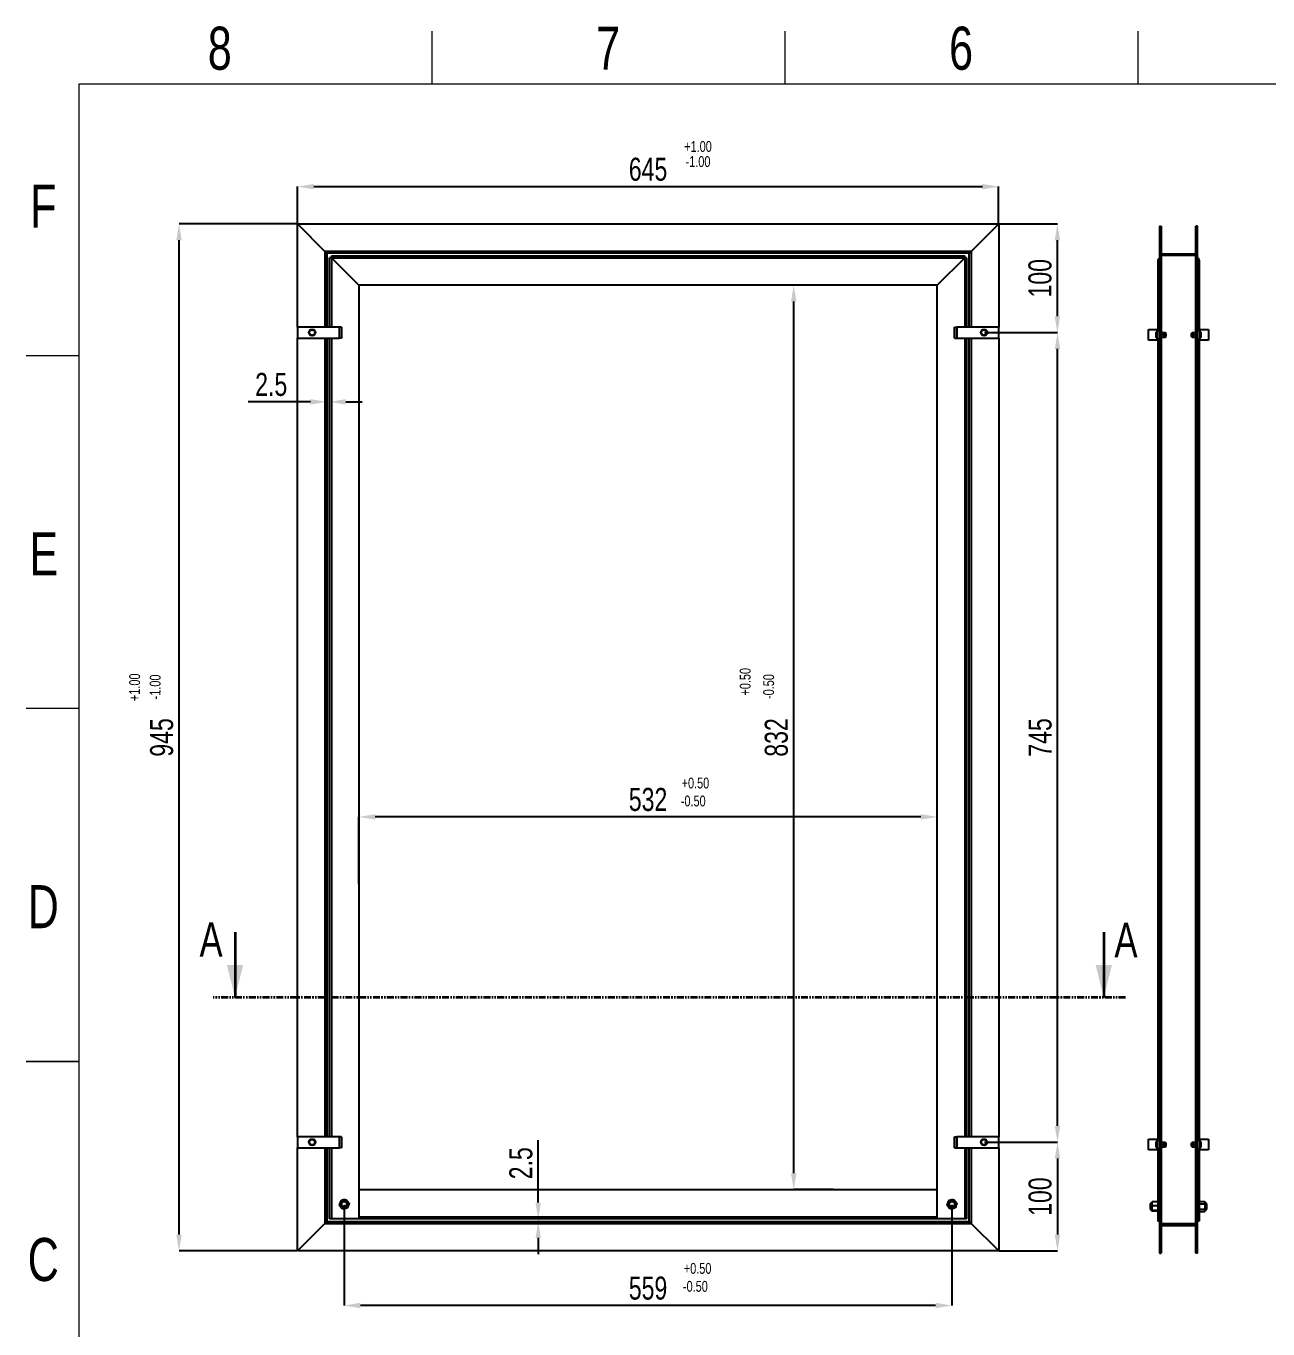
# Model space of a CAD drawing. Header units: millimetres. Extents: x 821 to 7155, y -3699 to 608.
# Drawn here: x 4460 to 5602, y -2993 to -1794 of the extents above; entities that cross this region are included whole.
import ezdxf

# ---------------------------------------------------------------- set-up
doc = ezdxf.new("R2010")
doc.units = ezdxf.units.MM
doc.linetypes.add('PHANTOM', pattern=[12.7, 6.35, -1.27, 1.27, -1.27, 1.27, -1.27])
doc.styles.add('SLDTEXTSTYLE0', font='TXT', dxfattribs={"width": 0.75})
doc.dimstyles.new('SLDDIMSTYLE0', dxfattribs={"dimscale": 10, "dimtxt": 2.116667, "dimasz": 1.5, "dimexe": 0, "dimexo": 0.0625, "dimgap": 0.529167, "dimtad": 1, "dimdec": 1, "dimrnd": 1e-09, "dimzin": 12, "dimdsep": 46, "dimtxsty": 'SLDTEXTSTYLE0', "dimcen": 0.09, "dimadec": 0, "dimazin": 3, "dimtfac": 1, "dimtdec": 1, "dimtofl": 0, "dimtmove": 0, "dimatfit": 3, "dimfxl": 1, "dimfrac": 2, "dimtolj": 1, "dimtzin": 12, "dimarcsym": 0})

# ---------------------------------------------------------------- blocks, each defined once
blk = doc.blocks.new('*D10')
at = {"color": 0, "lineweight": -2, "transparency": 16777216}
for p, q in [((4709.4, -1975.7), (4709.4, -1942)), ((4724.4, -1942), (5339.4, -1942)), ((5354.4, -1975.7), (5354.4, -1942))]:
    blk.add_line(p, q, dxfattribs=at)
at = {"color": 0, "transparency": 16777216}
for points in [[(4724.4, -1939.5), (4724.4, -1944.5), (4709.4, -1942)], [(5339.4, -1939.5), (5339.4, -1944.5), (5354.4, -1942)]]:
    blk.add_solid(points, dxfattribs=at)
at = {"layer": 'Defpoints', "color": 0, "transparency": 16777216}
for p in [(5354.4, -1942), (4709.4, -1976.3), (5354.4, -1976.3)]:
    blk.add_point(p, dxfattribs=at)
at = {"color": 0, "transparency": 16777216, "insert": (5031.9, -1926.1), "char_height": 21.17, "attachment_point": 5, "style": 'SLDTEXTSTYLE0'}
blk.add_mtext('\\A1;645', dxfattribs=at)
blk = doc.blocks.new('*D11')
at = {"color": 0, "lineweight": -2, "transparency": 16777216}
for p, q in [((4721.4, -2140), (4664.1, -2140)), ((4736.4, -2151.9), (4736.4, -2140)), ((4738.9, -2151.9), (4738.9, -2140)), ((4753.9, -2140), (4768.9, -2140))]:
    blk.add_line(p, q, dxfattribs=at)
at = {"color": 0, "transparency": 16777216}
for points in [[(4721.4, -2137.5), (4721.4, -2142.5), (4736.4, -2140)], [(4753.9, -2137.5), (4753.9, -2142.5), (4738.9, -2140)]]:
    blk.add_solid(points, dxfattribs=at)
at = {"layer": 'Defpoints', "color": 0, "transparency": 16777216}
for p in [(4736.4, -2140), (4736.4, -2152.5), (4738.9, -2152.5)]:
    blk.add_point(p, dxfattribs=at)
at = {"color": 0, "transparency": 16777216, "insert": (4685.3, -2124.1), "char_height": 21.17, "attachment_point": 5, "style": 'SLDTEXTSTYLE0'}
blk.add_mtext('\\A1;2.5', dxfattribs=at)
blk = doc.blocks.new('*D13')
at = {"color": 0, "lineweight": -2, "transparency": 16777216}
for p, q in [((4765.9, -2583.8), (4765.9, -2521.9)), ((5282.9, -2521.9), (4780.9, -2521.9)), ((5297.9, -2583.8), (5297.9, -2521.9))]:
    blk.add_line(p, q, dxfattribs=at)
at = {"color": 0, "transparency": 16777216}
for points in [[(4780.9, -2519.4), (4780.9, -2524.4), (4765.9, -2521.9)], [(5282.9, -2519.4), (5282.9, -2524.4), (5297.9, -2521.9)]]:
    blk.add_solid(points, dxfattribs=at)
at = {"layer": 'Defpoints', "color": 0, "transparency": 16777216}
for p in [(4765.9, -2521.9), (4765.9, -2584.4), (5297.9, -2584.4)]:
    blk.add_point(p, dxfattribs=at)
at = {"color": 0, "transparency": 16777216, "insert": (5031.9, -2506), "char_height": 21.17, "attachment_point": 5, "style": 'SLDTEXTSTYLE0'}
blk.add_mtext('\\A1;532', dxfattribs=at)
blk = doc.blocks.new('*D14')
at = {"color": 0, "lineweight": -2, "transparency": 16777216}
for p, q in [((5202.5, -2032.8), (5165.9, -2032.8)), ((5165.9, -2849.8), (5165.9, -2047.8)), ((5202.5, -2864.8), (5165.9, -2864.8))]:
    blk.add_line(p, q, dxfattribs=at)
at = {"color": 0, "transparency": 16777216}
for points in [[(5163.4, -2047.8), (5168.4, -2047.8), (5165.9, -2032.8)], [(5163.4, -2849.8), (5168.4, -2849.8), (5165.9, -2864.8)]]:
    blk.add_solid(points, dxfattribs=at)
at = {"layer": 'Defpoints', "color": 0, "transparency": 16777216}
for p in [(5165.9, -2032.8), (5203.2, -2032.8), (5203.2, -2864.8)]:
    blk.add_point(p, dxfattribs=at)
at = {"color": 0, "transparency": 16777216, "insert": (5150, -2448.8), "char_height": 21.17, "attachment_point": 5, "rotation": 90, "style": 'SLDTEXTSTYLE0'}
blk.add_mtext('\\A1;832', dxfattribs=at)
blk = doc.blocks.new('*D15')
at = {"color": 0, "lineweight": -2, "transparency": 16777216}
for p, q in [((4708.8, -1976.3), (4600.5, -1976.3)), ((4600.5, -2906.3), (4600.5, -1991.3)), ((4708.8, -2921.3), (4600.5, -2921.3))]:
    blk.add_line(p, q, dxfattribs=at)
at = {"color": 0, "transparency": 16777216}
for points in [[(4598, -1991.3), (4603, -1991.3), (4600.5, -1976.3)], [(4598, -2906.3), (4603, -2906.3), (4600.5, -2921.3)]]:
    blk.add_solid(points, dxfattribs=at)
at = {"layer": 'Defpoints', "color": 0, "transparency": 16777216}
for p in [(4600.5, -1976.3), (4709.4, -1976.3), (4709.4, -2921.3)]:
    blk.add_point(p, dxfattribs=at)
at = {"color": 0, "transparency": 16777216, "insert": (4584.6, -2448.8), "char_height": 21.17, "attachment_point": 5, "rotation": 90, "style": 'SLDTEXTSTYLE0'}
blk.add_mtext('\\A1;945', dxfattribs=at)
blk = doc.blocks.new('*D16')
at = {"color": 0, "lineweight": -2, "transparency": 16777216}
for p, q in [((5355, -1976.3), (5408.4, -1976.3)), ((5408.4, -2061.3), (5408.4, -1991.3)), ((5341.5, -2076.3), (5408.4, -2076.3))]:
    blk.add_line(p, q, dxfattribs=at)
at = {"color": 0, "transparency": 16777216}
for points in [[(5405.9, -1991.3), (5410.9, -1991.3), (5408.4, -1976.3)], [(5405.9, -2061.3), (5410.9, -2061.3), (5408.4, -2076.3)]]:
    blk.add_solid(points, dxfattribs=at)
at = {"layer": 'Defpoints', "color": 0, "transparency": 16777216}
for p in [(5354.4, -1976.3), (5408.4, -1976.3), (5340.9, -2076.3)]:
    blk.add_point(p, dxfattribs=at)
at = {"color": 0, "transparency": 16777216, "insert": (5392.5, -2026.3), "char_height": 21.17, "attachment_point": 5, "rotation": 90, "style": 'SLDTEXTSTYLE0'}
blk.add_mtext('\\A1;100', dxfattribs=at)
blk = doc.blocks.new('*D17')
at = {"color": 0, "lineweight": -2, "transparency": 16777216}
for p, q in [((5341.5, -2821.3), (5408.5, -2821.3)), ((5408.5, -2836.3), (5408.5, -2906.3)), ((5355, -2921.3), (5408.5, -2921.3))]:
    blk.add_line(p, q, dxfattribs=at)
at = {"color": 0, "transparency": 16777216}
for points in [[(5406, -2836.3), (5411, -2836.3), (5408.5, -2821.3)], [(5406, -2906.3), (5411, -2906.3), (5408.5, -2921.3)]]:
    blk.add_solid(points, dxfattribs=at)
at = {"layer": 'Defpoints', "color": 0, "transparency": 16777216}
for p in [(5340.9, -2821.3), (5354.4, -2921.3), (5408.5, -2921.3)]:
    blk.add_point(p, dxfattribs=at)
at = {"color": 0, "transparency": 16777216, "insert": (5392.6, -2871.3), "char_height": 21.17, "attachment_point": 5, "rotation": 90, "style": 'SLDTEXTSTYLE0'}
blk.add_mtext('\\A1;100', dxfattribs=at)
blk = doc.blocks.new('*D18')
at = {"color": 0, "lineweight": -2, "transparency": 16777216}
for p, q in [((5341.5, -2076.3), (5408.5, -2076.3)), ((5408.5, -2806.3), (5408.5, -2091.3)), ((5341.5, -2821.3), (5408.5, -2821.3))]:
    blk.add_line(p, q, dxfattribs=at)
at = {"color": 0, "transparency": 16777216}
for points in [[(5406, -2091.3), (5411, -2091.3), (5408.5, -2076.3)], [(5406, -2806.3), (5411, -2806.3), (5408.5, -2821.3)]]:
    blk.add_solid(points, dxfattribs=at)
at = {"layer": 'Defpoints', "color": 0, "transparency": 16777216}
for p in [(5340.9, -2076.3), (5408.5, -2076.3), (5340.9, -2821.3)]:
    blk.add_point(p, dxfattribs=at)
at = {"color": 0, "transparency": 16777216, "insert": (5392.6, -2448.8), "char_height": 21.17, "attachment_point": 5, "rotation": 90, "style": 'SLDTEXTSTYLE0'}
blk.add_mtext('\\A1;745', dxfattribs=at)
blk = doc.blocks.new('*D19')
at = {"color": 0, "lineweight": -2, "transparency": 16777216}
for p, q in [((4752.4, -2878.9), (4752.4, -2971.5)), ((5311.4, -2878.9), (5311.4, -2971.5)), ((5296.4, -2971.5), (4767.4, -2971.5))]:
    blk.add_line(p, q, dxfattribs=at)
at = {"color": 0, "transparency": 16777216}
for points in [[(4767.4, -2969), (4767.4, -2974), (4752.4, -2971.5)], [(5296.4, -2969), (5296.4, -2974), (5311.4, -2971.5)]]:
    blk.add_solid(points, dxfattribs=at)
at = {"layer": 'Defpoints', "color": 0, "transparency": 16777216}
for p in [(4752.4, -2878.3), (5311.4, -2878.3), (4752.4, -2971.5)]:
    blk.add_point(p, dxfattribs=at)
at = {"color": 0, "transparency": 16777216, "insert": (5031.9, -2955.6), "char_height": 21.17, "attachment_point": 5, "style": 'SLDTEXTSTYLE0'}
blk.add_mtext('\\A1;559', dxfattribs=at)
blk = doc.blocks.new('*D20')
at = {"color": 0, "lineweight": -2, "transparency": 16777216}
for p, q in [((4930.9, -2876.8), (4930.9, -2819.5)), ((4931.5, -2891.8), (4930.9, -2891.8)), ((4931.5, -2894.3), (4930.9, -2894.3)), ((4930.9, -2909.3), (4930.9, -2924.3))]:
    blk.add_line(p, q, dxfattribs=at)
at = {"color": 0, "transparency": 16777216}
for points in [[(4928.4, -2876.8), (4933.4, -2876.8), (4930.9, -2891.8)], [(4928.4, -2909.3), (4933.4, -2909.3), (4930.9, -2894.3)]]:
    blk.add_solid(points, dxfattribs=at)
at = {"layer": 'Defpoints', "color": 0, "transparency": 16777216}
for p in [(4930.9, -2891.8), (4930.9, -2891.8), (4930.9, -2894.3)]:
    blk.add_point(p, dxfattribs=at)
at = {"color": 0, "transparency": 16777216, "insert": (4915, -2840.6), "char_height": 21.17, "attachment_point": 5, "rotation": 90, "style": 'SLDTEXTSTYLE0'}
blk.add_mtext('\\A1;2.5', dxfattribs=at)

msp = doc.modelspace()

# ---------------------------------------------------------------- linework, layer by layer
at = {"color": 7, "linetype": 'Continuous', "lineweight": 18}
for p, q in [((4833.2, -1847.51), (4833.2, -1798.81)), ((5157.88, -1847.51), (5157.88, -1798.81)), ((5482.57, -1847.51), (5482.57, -1798.81)), ((4508.52, -3646.25), (4508.52, -1847.51)), ((4508.52, -1847.51), (7105.98, -1847.51)), ((4508.52, -2097.52), (4459.81, -2097.52)), ((4508.52, -2422.2), (4459.81, -2422.2)), ((4459.81, -2746.88), (4508.52, -2746.88)), ((4508.52, -2746.88), (4459.81, -2746.88))]:
    msp.add_line(p, q, dxfattribs=at)
at = {"color": 7, "linetype": 'Continuous', "lineweight": 25}
for p, q in [((4709.42, -1976.29), (4734.72, -2001.59)), ((4709.42, -1976.29), (5354.42, -1976.29)), ((4709.42, -2071.29), (4709.42, -1976.29)), ((5329.12, -2001.59), (5354.42, -1976.29)), ((5354.42, -1976.29), (5354.42, -2071.29)), ((5502.34, -1978.4), (5503.84, -1978.4)), ((5502.34, -1978.4), (5502.34, -2923.4)), ((5503.84, -1978.4), (5503.84, -2923.4)), ((5537.34, -1978.4), (5535.84, -1978.4)), ((5535.84, -2923.4), (5535.84, -1978.4)), ((5537.34, -2923.4), (5537.34, -1978.4)), ((5329.12, -2001.59), (4734.72, -2001.59)), ((5327.42, -2003.29), (4736.42, -2003.29)), ((4736.42, -2003.29), (4736.42, -2071.29)), ((4738.92, -2071.29), (4738.92, -2007.49)), ((4740.62, -2007.49), (4738.92, -2007.49)), ((4740.62, -2005.79), (4740.62, -2007.49)), ((4740.62, -2005.79), (5323.22, -2005.79)), ((4740.62, -2007.49), (5323.22, -2007.49)), ((4740.62, -2007.49), (4765.92, -2032.79)), ((5297.92, -2032.79), (5323.22, -2007.49)), ((5323.22, -2007.49), (5323.22, -2005.79)), ((5324.92, -2007.49), (5323.22, -2007.49)), ((5324.92, -2007.49), (5324.92, -2071.29)), ((5327.47, -2003.2), (5327.42, -2003.29)), ((5327.42, -2071.29), (5327.42, -2003.29)), ((5327.61, -2003.06), (5327.47, -2003.2)), ((5500.84, -2009.6), (5500.84, -2073.4)), ((5502.34, -2009.6), (5500.84, -2009.6)), ((5503.95, -2005.17), (5503.99, -2005.31)), ((5503.99, -2005.31), (5504.04, -2005.4)), ((5504.04, -2005.4), (5504.04, -2003.9)), ((5504.04, -2003.9), (5535.64, -2003.9)), ((5535.64, -2005.4), (5504.04, -2005.4)), ((5535.68, -2003.89), (5535.64, -2003.9)), ((5535.64, -2005.4), (5535.64, -2003.9)), ((5535.73, -2003.87), (5535.68, -2003.89)), ((5535.68, -2003.89), (5535.82, -2004.43)), ((5535.73, -2003.87), (5535.83, -2004.07)), ((5538.84, -2009.6), (5537.34, -2009.6)), ((5538.84, -2009.6), (5538.84, -2073.4)), ((5297.92, -2032.79), (4765.92, -2032.79)), ((4765.92, -2032.79), (4765.92, -2891.79)), ((5297.92, -2891.79), (5297.92, -2032.79)), ((4747.72, -2071.29), (4709.42, -2071.29)), ((4709.42, -2071.29), (4709.42, -2081.29)), ((4747.92, -2071.29), (4747.72, -2071.29)), ((4747.72, -2071.29), (4747.72, -2081.29)), ((4747.92, -2071.29), (4747.92, -2081.29)), ((4749.92, -2071.29), (4747.92, -2071.29)), ((4749.92, -2071.29), (4749.92, -2081.29)), ((5313.92, -2081.29), (5313.92, -2071.29)), ((5313.92, -2071.29), (5315.92, -2071.29)), ((5315.92, -2081.29), (5315.92, -2071.29)), ((5316.12, -2071.29), (5315.92, -2071.29)), ((5316.12, -2081.29), (5316.12, -2071.29)), ((5354.42, -2071.29), (5316.12, -2071.29)), ((5354.42, -2081.29), (5354.42, -2071.29)), ((5492.34, -2083.4), (5492.34, -2073.4)), ((5492.34, -2073.4), (5500.14, -2073.4)), ((5500.34, -2073.4), (5500.14, -2073.4)), ((5502.34, -2073.4), (5500.34, -2073.4)), ((5500.34, -2083.4), (5500.34, -2073.4)), ((5502.34, -2083.4), (5502.34, -2073.4)), ((5537.34, -2073.4), (5537.34, -2083.4)), ((5537.34, -2073.4), (5539.34, -2073.4)), ((5539.34, -2073.4), (5539.34, -2083.4)), ((5539.54, -2073.4), (5539.34, -2073.4)), ((5539.54, -2073.4), (5547.34, -2073.4)), ((5547.34, -2073.4), (5547.34, -2083.4)), ((4709.42, -2081.29), (4747.72, -2081.29)), ((4709.42, -2816.29), (4709.42, -2081.29)), ((4736.42, -2081.29), (4736.42, -2816.29)), ((4738.92, -2816.29), (4738.92, -2081.29)), ((4747.72, -2081.29), (4747.92, -2081.29)), ((4749.92, -2081.29), (4747.92, -2081.29)), ((5313.92, -2081.29), (5315.92, -2081.29)), ((5315.92, -2081.29), (5316.12, -2081.29)), ((5316.12, -2081.29), (5354.42, -2081.29)), ((5324.92, -2081.29), (5324.92, -2816.29)), ((5327.42, -2816.29), (5327.42, -2081.29)), ((5354.42, -2081.29), (5354.42, -2816.29)), ((5500.14, -2083.4), (5492.34, -2083.4)), ((5499.84, -2075.4), (5499.34, -2075.9)), ((5499.34, -2078.4), (5499.34, -2075.9)), ((5499.34, -2080.9), (5499.34, -2078.4)), ((5499.34, -2080.9), (5499.84, -2081.4)), ((5500.34, -2075.4), (5499.84, -2075.4)), ((5499.84, -2078.4), (5499.84, -2075.4)), ((5499.84, -2081.4), (5499.84, -2078.4)), ((5499.84, -2081.4), (5500.34, -2081.4)), ((5500.14, -2083.4), (5500.34, -2083.4)), ((5502.34, -2083.4), (5500.34, -2083.4)), ((5500.84, -2083.4), (5500.84, -2818.4)), ((5507.34, -2076.4), (5503.84, -2076.4)), ((5503.84, -2080.4), (5507.34, -2080.4)), ((5508.34, -2076.97), (5507.34, -2076.4)), ((5507.34, -2078.4), (5507.34, -2076.4)), ((5507.34, -2080.4), (5507.34, -2078.4)), ((5507.34, -2080.4), (5508.34, -2079.82)), ((5508.34, -2078.4), (5508.34, -2076.97)), ((5508.34, -2079.82), (5508.34, -2078.4)), ((5532.34, -2076.4), (5531.34, -2076.97)), ((5531.34, -2076.97), (5531.34, -2079.82)), ((5531.34, -2079.82), (5532.34, -2080.4)), ((5535.84, -2076.4), (5532.34, -2076.4)), ((5532.34, -2076.4), (5532.34, -2080.4)), ((5532.34, -2080.4), (5535.84, -2080.4)), ((5537.34, -2083.4), (5539.34, -2083.4)), ((5538.84, -2083.4), (5538.84, -2818.4)), ((5539.84, -2075.4), (5539.34, -2075.4)), ((5539.34, -2081.4), (5539.84, -2081.4)), ((5539.34, -2083.4), (5539.54, -2083.4)), ((5547.34, -2083.4), (5539.54, -2083.4)), ((5540.34, -2075.9), (5539.84, -2075.4)), ((5539.84, -2075.4), (5539.84, -2081.4)), ((5539.84, -2081.4), (5540.34, -2080.9)), ((5540.34, -2075.9), (5540.34, -2080.9)), ((4709.42, -2816.29), (4709.42, -2826.29)), ((4747.72, -2816.29), (4709.42, -2816.29)), ((4747.92, -2816.29), (4747.72, -2816.29)), ((4747.72, -2816.29), (4747.72, -2826.29)), ((4747.92, -2816.29), (4747.92, -2826.29)), ((4749.92, -2816.29), (4747.92, -2816.29)), ((4749.92, -2816.29), (4749.92, -2826.29)), ((5313.92, -2826.29), (5313.92, -2816.29)), ((5313.92, -2816.29), (5315.92, -2816.29)), ((5315.92, -2826.29), (5315.92, -2816.29)), ((5316.12, -2816.29), (5315.92, -2816.29)), ((5316.12, -2826.29), (5316.12, -2816.29)), ((5354.42, -2816.29), (5316.12, -2816.29)), ((5354.42, -2826.29), (5354.42, -2816.29)), ((4709.42, -2826.29), (4747.72, -2826.29)), ((4709.42, -2921.29), (4709.42, -2826.29)), ((4736.42, -2826.29), (4736.42, -2894.29)), ((4738.92, -2891.79), (4738.92, -2826.29)), ((4747.72, -2826.29), (4747.92, -2826.29)), ((4749.92, -2826.29), (4747.92, -2826.29)), ((5313.92, -2826.29), (5315.92, -2826.29)), ((5315.92, -2826.29), (5316.12, -2826.29)), ((5316.12, -2826.29), (5354.42, -2826.29)), ((5324.92, -2826.29), (5324.92, -2891.79)), ((5327.42, -2894.29), (5327.42, -2826.29)), ((5354.42, -2826.29), (5354.42, -2921.29)), ((5492.34, -2828.4), (5492.34, -2818.4)), ((5492.34, -2818.4), (5500.14, -2818.4)), ((5500.14, -2828.4), (5492.34, -2828.4)), ((5499.84, -2820.4), (5499.34, -2820.9)), ((5499.34, -2823.4), (5499.34, -2820.9)), ((5499.34, -2825.9), (5499.34, -2823.4)), ((5499.34, -2825.9), (5499.84, -2826.4)), ((5500.34, -2820.4), (5499.84, -2820.4)), ((5499.84, -2823.4), (5499.84, -2820.4)), ((5499.84, -2826.4), (5499.84, -2823.4)), ((5499.84, -2826.4), (5500.34, -2826.4)), ((5500.34, -2818.4), (5500.14, -2818.4)), ((5500.14, -2828.4), (5500.34, -2828.4)), ((5500.34, -2828.4), (5500.34, -2818.4)), ((5502.34, -2818.4), (5500.34, -2818.4)), ((5502.34, -2828.4), (5500.34, -2828.4)), ((5500.84, -2828.4), (5500.84, -2893.9)), ((5502.34, -2828.4), (5502.34, -2818.4)), ((5507.34, -2821.4), (5503.84, -2821.4)), ((5503.84, -2825.4), (5507.34, -2825.4)), ((5508.34, -2821.97), (5507.34, -2821.4)), ((5507.34, -2823.4), (5507.34, -2821.4)), ((5507.34, -2825.4), (5507.34, -2823.4)), ((5507.34, -2825.4), (5508.34, -2824.82)), ((5508.34, -2823.4), (5508.34, -2821.97)), ((5508.34, -2824.82), (5508.34, -2823.4)), ((5532.34, -2821.4), (5531.34, -2821.97)), ((5531.34, -2821.97), (5531.34, -2824.82)), ((5531.34, -2824.82), (5532.34, -2825.4)), ((5535.84, -2821.4), (5532.34, -2821.4)), ((5532.34, -2821.4), (5532.34, -2825.4)), ((5532.34, -2825.4), (5535.84, -2825.4)), ((5537.34, -2818.4), (5537.34, -2828.4)), ((5537.34, -2818.4), (5539.34, -2818.4)), ((5537.34, -2828.4), (5539.34, -2828.4)), ((5538.84, -2828.4), (5538.84, -2893.9)), ((5539.34, -2818.4), (5539.34, -2828.4)), ((5539.54, -2818.4), (5539.34, -2818.4)), ((5539.84, -2820.4), (5539.34, -2820.4)), ((5539.34, -2826.4), (5539.84, -2826.4)), ((5539.34, -2828.4), (5539.54, -2828.4)), ((5539.54, -2818.4), (5547.34, -2818.4)), ((5547.34, -2828.4), (5539.54, -2828.4)), ((5540.34, -2820.9), (5539.84, -2820.4)), ((5539.84, -2820.4), (5539.84, -2826.4)), ((5539.84, -2826.4), (5540.34, -2825.9)), ((5540.34, -2820.9), (5540.34, -2825.9)), ((5547.34, -2818.4), (5547.34, -2828.4)), ((4765.92, -2864.79), (5297.92, -2864.79)), ((4749.61, -2874.62), (4751.9, -2874.32)), ((4754.19, -2874.02), (4755.6, -2875.85)), ((5308.61, -2874.62), (5310.9, -2874.32)), ((5313.19, -2874.02), (5314.6, -2875.85)), ((5495.59, -2876.13), (5495.24, -2877.96)), ((5495.24, -2877.96), (5495.24, -2876.4)), ((5500.48, -2876.13), (5495.59, -2876.13)), ((5500.48, -2876.13), (5500.84, -2877.96)), ((5539.19, -2875.78), (5538.84, -2876.4)), ((5539.19, -2878.09), (5538.84, -2876.93)), ((5539.19, -2875.78), (5544.08, -2875.78)), ((5544.44, -2876.4), (5544.08, -2875.78)), ((5544.08, -2878.09), (5544.44, -2876.93)), ((5544.44, -2876.93), (5544.44, -2876.4)), ((5544.44, -2880.4), (5544.44, -2876.93)), ((4750.65, -2882.55), (4749.25, -2880.72)), ((4755.23, -2881.95), (4752.94, -2882.25)), ((5309.65, -2882.55), (5308.25, -2880.72)), ((5314.23, -2881.95), (5311.94, -2882.25)), ((5494.39, -2877.4), (5493.84, -2877.95)), ((5493.84, -2877.95), (5493.84, -2882.84)), ((5493.84, -2882.84), (5494.39, -2883.4)), ((5495.24, -2877.4), (5494.39, -2877.4)), ((5494.39, -2877.4), (5494.39, -2883.4)), ((5494.39, -2883.4), (5495.24, -2883.4)), ((5495.24, -2877.96), (5495.24, -2881.93)), ((5495.24, -2881.93), (5495.24, -2884.36)), ((5495.59, -2884.06), (5495.24, -2884.36)), ((5500.48, -2879.8), (5495.59, -2879.8)), ((5500.48, -2884.06), (5495.59, -2884.06)), ((5500.48, -2884.66), (5495.59, -2884.66)), ((5500.48, -2884.06), (5500.84, -2884.36)), ((5539.19, -2885.02), (5538.84, -2883.86)), ((5538.84, -2884.4), (5539.19, -2885.02)), ((5539.19, -2878.09), (5544.08, -2878.09)), ((5539.19, -2882.71), (5544.08, -2882.71)), ((5539.19, -2885.02), (5544.08, -2885.02)), ((5544.08, -2885.02), (5544.44, -2883.86)), ((5544.08, -2885.02), (5544.44, -2884.4)), ((5545.28, -2877.4), (5544.44, -2877.4)), ((5544.44, -2883.86), (5544.44, -2880.4)), ((5544.44, -2883.4), (5545.28, -2883.4)), ((5544.44, -2884.4), (5544.44, -2883.86)), ((5545.84, -2877.95), (5545.28, -2877.4)), ((5545.28, -2880.4), (5545.28, -2877.4)), ((5545.28, -2883.4), (5545.28, -2880.4)), ((5545.28, -2883.4), (5545.84, -2882.84)), ((5545.84, -2880.4), (5545.84, -2877.95)), ((5545.84, -2882.84), (5545.84, -2880.4)), ((4734.72, -2895.99), (4709.42, -2921.29)), ((4734.72, -2895.99), (5329.12, -2895.99)), ((4736.42, -2894.29), (5327.42, -2894.29)), ((4740.62, -2891.79), (4738.92, -2891.79)), ((4765.92, -2891.79), (4740.62, -2891.79)), ((5297.92, -2891.79), (4765.92, -2891.79)), ((5323.22, -2891.79), (5297.92, -2891.79)), ((5324.92, -2891.79), (5323.22, -2891.79)), ((5327.42, -2894.29), (5327.47, -2894.37)), ((5327.59, -2894.5), (5327.8, -2894.69)), ((5327.8, -2894.69), (5328.06, -2894.94)), ((5328.06, -2894.94), (5328.53, -2895.39)), ((5354.42, -2921.29), (5329.12, -2895.99)), ((5502.34, -2893.9), (5500.84, -2893.9)), ((5503.85, -2897.5), (5503.84, -2898.1)), ((5503.88, -2897.05), (5503.85, -2897.5)), ((5503.91, -2896.8), (5503.88, -2897.05)), ((5503.95, -2896.61), (5503.91, -2896.8)), ((5503.99, -2896.48), (5503.95, -2896.61)), ((5504.04, -2896.4), (5503.99, -2896.48)), ((5504.04, -2896.4), (5504.04, -2897.9)), ((5535.64, -2896.4), (5504.04, -2896.4)), ((5504.04, -2897.9), (5535.64, -2897.9)), ((5535.64, -2896.4), (5535.64, -2897.9)), ((5535.64, -2897.9), (5535.68, -2897.9)), ((5535.68, -2897.9), (5535.72, -2897.92)), ((5535.72, -2897.92), (5535.83, -2897.7)), ((5535.72, -2897.92), (5535.76, -2897.94)), ((5535.76, -2897.94), (5535.83, -2897.85)), ((5535.76, -2897.94), (5535.79, -2897.97)), ((5535.79, -2897.97), (5535.84, -2897.94)), ((5535.79, -2897.97), (5535.82, -2898.03)), ((5535.82, -2898.03), (5535.84, -2898.1)), ((5538.84, -2893.9), (5537.34, -2893.9)), ((5354.42, -2921.29), (4709.42, -2921.29)), ((5502.34, -2923.4), (5503.84, -2923.4)), ((5537.34, -2923.4), (5535.84, -2923.4))]:
    msp.add_line(p, q, dxfattribs=at)
at = {"color": 8, "linetype": 'Continuous', "lineweight": 25}
for p, q in [((4734.72, -2001.59), (4734.72, -2071.29)), ((5329.12, -2001.59), (5329.12, -2071.29)), ((4740.62, -2007.49), (4740.62, -2071.29)), ((5323.22, -2007.49), (5323.22, -2071.29)), ((5504.04, -2076.4), (5504.04, -2005.4)), ((5535.64, -2005.4), (5535.64, -2076.4)), ((5500.14, -2073.4), (5500.14, -2075.4)), ((5539.54, -2075.4), (5539.54, -2073.4)), ((4734.72, -2081.29), (4734.72, -2816.29)), ((4740.62, -2081.29), (4740.62, -2816.29)), ((5323.22, -2081.29), (5323.22, -2816.29)), ((5329.12, -2081.29), (5329.12, -2816.29)), ((5500.14, -2081.4), (5500.14, -2083.4)), ((5504.04, -2821.4), (5504.04, -2080.4)), ((5535.64, -2080.4), (5535.64, -2821.4)), ((5539.54, -2083.4), (5539.54, -2081.4)), ((4734.72, -2826.29), (4734.72, -2895.99)), ((4740.62, -2826.29), (4740.62, -2891.79)), ((5323.22, -2826.29), (5323.22, -2891.79)), ((5329.12, -2826.29), (5329.12, -2895.99)), ((5500.14, -2818.4), (5500.14, -2820.4)), ((5500.14, -2826.4), (5500.14, -2828.4)), ((5504.04, -2896.4), (5504.04, -2825.4)), ((5535.64, -2825.4), (5535.64, -2896.4)), ((5539.54, -2820.4), (5539.54, -2818.4)), ((5539.54, -2828.4), (5539.54, -2826.4)), ((5297.92, -2890.09), (4765.92, -2890.09))]:
    msp.add_line(p, q, dxfattribs=at)
at = {"color": 7, "linetype": 'Continuous', "lineweight": 35}
for p, q in [((4652.02, -2628.04), (4652.02, -2688.04)), ((5451.11, -2628.04), (5451.11, -2688.04))]:
    msp.add_line(p, q, dxfattribs=at)
at = {"color": 7, "linetype": 'PHANTOM', "lineweight": 35}
msp.add_line((5471.11, -2688.04), (4632.02, -2688.04), dxfattribs=at)
at = {"color": 7, "linetype": 'Continuous', "lineweight": 25, "flags": 128}
msp.add_lwpolyline([(5535.68, -2897.9), (5535.78, -2897.52), (5535.81, -2897.37)], dxfattribs=at)
at = {"color": 7, "linetype": 'Continuous', "lineweight": 25}
for centre, radius in [((4722.92, -2076.29), 3), ((4722.92, -2076.29), 2.5), ((5340.92, -2076.29), 3), ((5340.92, -2076.29), 2.5), ((4722.92, -2821.29), 3), ((4722.92, -2821.29), 2.5), ((5340.92, -2821.29), 3), ((5340.92, -2821.29), 2.5), ((4752.42, -2878.29), 3), ((4752.42, -2878.29), 2.45), ((5311.42, -2878.29), 3), ((5311.42, -2878.29), 2.45)]:
    msp.add_circle(centre, radius, dxfattribs=at)
for centre, radius, start, end in [((5502.54, -2009.6), 1.7, 96.75633, 180), ((5537.14, -2009.6), 1.7, 0, 83.24367), ((4752.42, -2878.29), 4, 157.47733, 217.47733), ((4752.42, -2878.29), 4, 97.47733, 157.47733), ((4752.42, -2878.29), 4, 37.47733, 97.47733), ((4752.42, -2878.29), 4, 337.47733, 37.47733), ((5311.42, -2878.29), 4, 157.47733, 217.47733), ((5311.42, -2878.29), 4, 97.47733, 157.47733), ((5311.42, -2878.29), 4, 37.47733, 97.47733), ((5311.42, -2878.29), 4, 337.47733, 37.47733), ((4752.42, -2878.29), 4, 217.47733, 277.47733), ((4752.42, -2878.29), 4, 277.47733, 337.47733), ((5311.42, -2878.29), 4, 217.47733, 277.47733), ((5311.42, -2878.29), 4, 277.47733, 337.47733)]:
    msp.add_arc(centre, radius, start, end, dxfattribs=at)
for points, knots in [([(4734.72, -2001.59), (4734.98, -2001.85), (4735.41, -2002.29), (4735.95, -2002.83), (4736.25, -2003.18), (4736.37, -2003.28), (4736.41, -2003.29), (4736.42, -2003.29)], [0, 0, 0, 0, 0.345091, 0.5675456, 0.7919057, 0.9625537, 1, 1, 1, 1]), ([(4736.42, -2003.29), (4736.4, -2003.25), (4736.37, -2003.17), (4736.13, -2002.95), (4735.73, -2002.59), (4735.24, -2002.1), (4734.88, -2001.74), (4734.72, -2001.59)], [0, 0, 0, 0, 0.1682958, 0.3376731, 0.5180568, 0.7971177, 1, 1, 1, 1]), ([(5327.42, -2003.29), (5327.46, -2003.27), (5327.54, -2003.24), (5327.75, -2002.99), (5328.12, -2002.59), (5328.61, -2002.11), (5328.97, -2001.74), (5329.12, -2001.59)], [0, 0, 0, 0, 0.1682954, 0.3376768, 0.5180595, 0.7971195, 1, 1, 1, 1]), ([(5329.12, -2001.59), (5328.87, -2001.83), (5328.41, -2002.27), (5327.88, -2002.75), (5327.68, -2002.97), (5327.61, -2003.06)], [0, 0, 0, 0, 0.4407311, 0.7910069, 1, 1, 1, 1]), ([(5504.04, -2003.9), (5504.01, -2003.89), (5503.97, -2003.89), (5503.89, -2003.85), (5503.85, -2003.78), (5503.84, -2003.73), (5503.84, -2003.7)], [0, 0, 0, 0, 0.08314, 0.17843397, 0.56049684, 1, 1, 1, 1]), ([(5503.84, -2003.7), (5503.84, -2003.83), (5503.84, -2004.09), (5503.86, -2004.47), (5503.89, -2004.83), (5503.93, -2005.06), (5503.95, -2005.17)], [0, 0, 0, 0, 0.2688552, 0.5376931, 0.7685347, 1, 1, 1, 1]), ([(5535.64, -2005.4), (5535.66, -2005.35), (5535.71, -2005.26), (5535.78, -2004.95), (5535.83, -2004.42), (5535.83, -2003.95), (5535.84, -2003.7)], [0, 0, 0, 0, 0.0831345, 0.1784245, 0.5605127, 1, 1, 1, 1]), ([(5535.84, -2003.7), (5535.84, -2003.71), (5535.83, -2003.74), (5535.81, -2003.79), (5535.78, -2003.84), (5535.75, -2003.86), (5535.73, -2003.87)], [0, 0, 0, 0, 0.26884863, 0.53771506, 0.76853018, 1, 1, 1, 1]), ([(5506.69, -2078.4), (5506.69, -2078.43), (5506.68, -2078.51), (5506.64, -2078.65), (5506.53, -2078.8), (5506.38, -2078.91), (5506.24, -2078.95), (5506.14, -2078.96), (5506.03, -2078.95), (5505.89, -2078.91), (5505.74, -2078.8), (5505.64, -2078.65), (5505.59, -2078.51), (5505.58, -2078.4), (5505.59, -2078.29), (5505.64, -2078.15), (5505.74, -2077.99), (5505.89, -2077.88), (5506.03, -2077.84), (5506.14, -2077.83), (5506.24, -2077.84), (5506.38, -2077.88), (5506.53, -2077.99), (5506.64, -2078.15), (5506.68, -2078.29), (5506.69, -2078.36), (5506.69, -2078.4)], [0, 0, 0, 0, 0.0315582, 0.0623198, 0.1259665, 0.1891538, 0.2191904, 0.2499091, 0.2805189, 0.3105286, 0.3739371, 0.4375317, 0.4683151, 0.4999784, 0.5315536, 0.5623152, 0.6260285, 0.6892371, 0.7192897, 0.7500237, 0.7806149, 0.8106137, 0.8740051, 0.9376086, 0.9683755, 1, 1, 1, 1]), ([(5506.64, -2078.4), (5506.63, -2078.34), (5506.62, -2078.25), (5506.57, -2078.13), (5506.49, -2078.04), (5506.4, -2077.97), (5506.28, -2077.91), (5506.14, -2077.89), (5505.99, -2077.91), (5505.87, -2077.97), (5505.78, -2078.04), (5505.71, -2078.13), (5505.65, -2078.25), (5505.63, -2078.4), (5505.65, -2078.54), (5505.71, -2078.66), (5505.78, -2078.75), (5505.87, -2078.83), (5505.99, -2078.88), (5506.14, -2078.91), (5506.28, -2078.88), (5506.4, -2078.83), (5506.49, -2078.75), (5506.57, -2078.66), (5506.62, -2078.54), (5506.63, -2078.45), (5506.64, -2078.4)], [0, 0, 0, 0, 0.0520231, 0.0859066, 0.1250032, 0.1640724, 0.1979391, 0.2499473, 0.3019264, 0.3358196, 0.3749576, 0.4140387, 0.4479304, 0.5000131, 0.5520173, 0.5859263, 0.6250758, 0.6641601, 0.6980439, 0.7500984, 0.8020249, 0.8358919, 0.875015, 0.9141116, 0.9479954, 1, 1, 1, 1]), ([(5532.99, -2078.4), (5532.99, -2078.36), (5532.99, -2078.29), (5533.04, -2078.15), (5533.14, -2077.99), (5533.29, -2077.88), (5533.43, -2077.84), (5533.54, -2077.83), (5533.64, -2077.84), (5533.78, -2077.88), (5533.93, -2077.99), (5534.04, -2078.15), (5534.08, -2078.29), (5534.09, -2078.4), (5534.08, -2078.51), (5534.04, -2078.65), (5533.93, -2078.8), (5533.78, -2078.91), (5533.64, -2078.95), (5533.54, -2078.96), (5533.43, -2078.95), (5533.29, -2078.91), (5533.14, -2078.8), (5533.04, -2078.65), (5532.99, -2078.51), (5532.99, -2078.43), (5532.99, -2078.4)], [0, 0, 0, 0, 0.0316124, 0.0623954, 0.1259713, 0.1891627, 0.2192044, 0.2499046, 0.2805128, 0.3105276, 0.3739264, 0.4375306, 0.4683303, 0.4999751, 0.5315487, 0.5623104, 0.6260332, 0.6892281, 0.7192808, 0.7500165, 0.7806077, 0.8106116, 0.8740032, 0.9376874, 0.9684279, 1, 1, 1, 1]), ([(5533.04, -2078.4), (5533.04, -2078.45), (5533.05, -2078.54), (5533.11, -2078.66), (5533.18, -2078.75), (5533.27, -2078.83), (5533.39, -2078.88), (5533.54, -2078.91), (5533.68, -2078.88), (5533.8, -2078.83), (5533.89, -2078.75), (5533.97, -2078.66), (5534.02, -2078.54), (5534.05, -2078.4), (5534.02, -2078.25), (5533.97, -2078.13), (5533.89, -2078.04), (5533.8, -2077.97), (5533.68, -2077.91), (5533.54, -2077.89), (5533.39, -2077.91), (5533.27, -2077.97), (5533.18, -2078.04), (5533.11, -2078.13), (5533.05, -2078.25), (5533.04, -2078.34), (5533.04, -2078.4)], [0, 0, 0, 0, 0.05200491, 0.08588866, 0.1249855, 0.16405182, 0.1979188, 0.24994292, 0.30192245, 0.33579883, 0.37493708, 0.41401528, 0.4478993, 0.50000105, 0.55200258, 0.58591185, 0.62506163, 0.66414628, 0.69802239, 0.7500804, 0.80201034, 0.83589464, 0.87501812, 0.9141002, 0.94797632, 1, 1, 1, 1]), ([(5506.69, -2823.4), (5506.69, -2823.43), (5506.68, -2823.51), (5506.64, -2823.65), (5506.53, -2823.8), (5506.38, -2823.91), (5506.24, -2823.95), (5506.14, -2823.96), (5506.03, -2823.95), (5505.89, -2823.91), (5505.74, -2823.8), (5505.64, -2823.65), (5505.59, -2823.51), (5505.58, -2823.4), (5505.59, -2823.29), (5505.64, -2823.15), (5505.74, -2822.99), (5505.89, -2822.88), (5506.03, -2822.84), (5506.14, -2822.83), (5506.24, -2822.84), (5506.38, -2822.88), (5506.53, -2822.99), (5506.64, -2823.15), (5506.68, -2823.29), (5506.69, -2823.36), (5506.69, -2823.4)], [0, 0, 0, 0, 0.0315688, 0.0623243, 0.1259753, 0.1891583, 0.2191977, 0.2499154, 0.2805241, 0.310538, 0.3739391, 0.4375354, 0.468329, 0.4999859, 0.53156, 0.5623236, 0.6260351, 0.68924, 0.7192939, 0.7500288, 0.7806203, 0.81062, 0.8740151, 0.9376133, 0.9683882, 1, 1, 1, 1]), ([(5506.64, -2823.4), (5506.63, -2823.34), (5506.62, -2823.25), (5506.57, -2823.13), (5506.49, -2823.04), (5506.4, -2822.97), (5506.28, -2822.91), (5506.14, -2822.89), (5505.99, -2822.91), (5505.87, -2822.97), (5505.78, -2823.04), (5505.71, -2823.13), (5505.65, -2823.25), (5505.63, -2823.4), (5505.65, -2823.54), (5505.71, -2823.66), (5505.78, -2823.75), (5505.87, -2823.83), (5505.99, -2823.88), (5506.14, -2823.91), (5506.28, -2823.88), (5506.4, -2823.83), (5506.49, -2823.75), (5506.57, -2823.66), (5506.62, -2823.54), (5506.63, -2823.45), (5506.64, -2823.4)], [0, 0, 0, 0, 0.05201521, 0.08589458, 0.12499037, 0.16406771, 0.19793507, 0.24994231, 0.30192165, 0.33581696, 0.37495074, 0.41402926, 0.44791683, 0.50000675, 0.55201701, 0.58592829, 0.6250724, 0.66415908, 0.69803804, 0.7500951, 0.80202409, 0.83588974, 0.87501236, 0.91410723, 0.94798581, 1, 1, 1, 1]), ([(5532.99, -2823.4), (5532.99, -2823.36), (5532.99, -2823.29), (5533.04, -2823.15), (5533.14, -2822.99), (5533.29, -2822.88), (5533.43, -2822.84), (5533.54, -2822.83), (5533.64, -2822.84), (5533.78, -2822.88), (5533.93, -2822.99), (5534.04, -2823.15), (5534.08, -2823.29), (5534.09, -2823.4), (5534.08, -2823.51), (5534.04, -2823.65), (5533.93, -2823.8), (5533.78, -2823.91), (5533.64, -2823.95), (5533.54, -2823.96), (5533.43, -2823.95), (5533.29, -2823.91), (5533.14, -2823.8), (5533.04, -2823.65), (5532.99, -2823.51), (5532.99, -2823.43), (5532.99, -2823.4)], [0, 0, 0, 0, 0.03161, 0.0623836, 0.1259635, 0.1891599, 0.2191992, 0.2498998, 0.2805083, 0.310522, 0.3739228, 0.4375282, 0.4683217, 0.4999768, 0.5315492, 0.5623126, 0.6260332, 0.689224, 0.7192778, 0.7500126, 0.7806039, 0.8106034, 0.8739982, 0.9376767, 0.9684282, 1, 1, 1, 1]), ([(5533.04, -2823.4), (5533.04, -2823.45), (5533.05, -2823.54), (5533.11, -2823.66), (5533.18, -2823.75), (5533.27, -2823.83), (5533.39, -2823.88), (5533.54, -2823.91), (5533.68, -2823.88), (5533.8, -2823.83), (5533.89, -2823.75), (5533.97, -2823.66), (5534.02, -2823.54), (5534.05, -2823.4), (5534.02, -2823.25), (5533.97, -2823.13), (5533.89, -2823.04), (5533.8, -2822.97), (5533.68, -2822.91), (5533.54, -2822.89), (5533.39, -2822.91), (5533.27, -2822.97), (5533.18, -2823.04), (5533.11, -2823.13), (5533.05, -2823.25), (5533.04, -2823.34), (5533.04, -2823.4)], [0, 0, 0, 0, 0.0520142, 0.0858937, 0.1249896, 0.1640524, 0.1979198, 0.2499459, 0.3019254, 0.3358038, 0.3749377, 0.4140279, 0.4479077, 0.4999978, 0.5520051, 0.5859165, 0.6250608, 0.6641476, 0.6980267, 0.7500839, 0.8020131, 0.8358959, 0.8750187, 0.9141137, 0.9479845, 1, 1, 1, 1]), ([(4748.73, -2876.76), (4748.65, -2876.95), (4748.35, -2877.67), (4748.06, -2878.38), (4747.84, -2878.89)], [0, 0, 0, 0, 0.268634, 1, 1, 1, 1]), ([(4749.61, -2874.62), (4749.54, -2874.8), (4749.25, -2875.5), (4748.95, -2876.22), (4748.73, -2876.76)], [0, 0, 0, 0, 0.2575463, 1, 1, 1, 1]), ([(4751.9, -2874.32), (4751.96, -2874.32), (4752.73, -2874.21), (4753.49, -2874.11), (4754.19, -2874.02)], [0, 0, 0, 0, 0.0701809, 1, 1, 1, 1]), ([(4755.6, -2875.85), (4755.63, -2875.9), (4756.1, -2876.52), (4756.57, -2877.12), (4757, -2877.69)], [0, 0, 0, 0, 0.0701941, 1, 1, 1, 1]), ([(5307.73, -2876.76), (5307.65, -2876.95), (5307.35, -2877.67), (5307.06, -2878.38), (5306.84, -2878.89)], [0, 0, 0, 0, 0.2686353, 1, 1, 1, 1]), ([(5308.61, -2874.62), (5308.54, -2874.8), (5308.25, -2875.5), (5307.95, -2876.22), (5307.73, -2876.76)], [0, 0, 0, 0, 0.257548, 1, 1, 1, 1]), ([(5310.9, -2874.32), (5310.96, -2874.32), (5311.73, -2874.21), (5312.49, -2874.11), (5313.19, -2874.02)], [0, 0, 0, 0, 0.0701813, 1, 1, 1, 1]), ([(5314.6, -2875.85), (5314.63, -2875.9), (5315.1, -2876.52), (5315.57, -2877.12), (5316, -2877.69)], [0, 0, 0, 0, 0.0701869, 1, 1, 1, 1]), ([(5495.24, -2876.43), (5495.24, -2876.42), (5495.24, -2876.32), (5495.42, -2876.22), (5495.59, -2876.13)], [0, 0, 0, 0, 0.0701813, 1, 1, 1, 1]), ([(5500.84, -2876.43), (5500.84, -2876.42), (5500.83, -2876.32), (5500.65, -2876.22), (5500.48, -2876.13)], [0, 0, 0, 0, 0.0701813, 1, 1, 1, 1]), ([(5538.84, -2876.93), (5538.84, -2876.91), (5538.84, -2876.52), (5539.02, -2876.13), (5539.19, -2875.78)], [0, 0, 0, 0, 0.070187, 1, 1, 1, 1]), ([(5544.44, -2876.93), (5544.44, -2876.91), (5544.43, -2876.52), (5544.25, -2876.13), (5544.08, -2875.78)], [0, 0, 0, 0, 0.0701864, 1, 1, 1, 1]), ([(4749.25, -2880.72), (4749.21, -2880.68), (4748.74, -2880.06), (4748.27, -2879.45), (4747.84, -2878.89)], [0, 0, 0, 0, 0.070194, 1, 1, 1, 1]), ([(4752.94, -2882.25), (4752.89, -2882.26), (4752.11, -2882.36), (4751.36, -2882.46), (4750.65, -2882.55)], [0, 0, 0, 0, 0.0701809, 1, 1, 1, 1]), ([(4756.12, -2879.82), (4756.04, -2880.01), (4755.74, -2880.74), (4755.44, -2881.44), (4755.23, -2881.95)], [0, 0, 0, 0, 0.26863656, 1, 1, 1, 1]), ([(4757, -2877.69), (4756.93, -2877.87), (4756.64, -2878.56), (4756.34, -2879.28), (4756.12, -2879.82)], [0, 0, 0, 0, 0.2575532, 1, 1, 1, 1]), ([(5308.25, -2880.72), (5308.21, -2880.68), (5307.74, -2880.06), (5307.27, -2879.45), (5306.84, -2878.89)], [0, 0, 0, 0, 0.0701829, 1, 1, 1, 1]), ([(5311.94, -2882.25), (5311.89, -2882.26), (5311.11, -2882.36), (5310.36, -2882.46), (5309.65, -2882.55)], [0, 0, 0, 0, 0.0701872, 1, 1, 1, 1]), ([(5315.12, -2879.82), (5315.04, -2880.01), (5314.74, -2880.74), (5314.44, -2881.44), (5314.23, -2881.95)], [0, 0, 0, 0, 0.2686335, 1, 1, 1, 1]), ([(5316, -2877.69), (5315.93, -2877.87), (5315.64, -2878.56), (5315.34, -2879.28), (5315.12, -2879.82)], [0, 0, 0, 0, 0.2575485, 1, 1, 1, 1]), ([(5495.24, -2877.96), (5495.24, -2878.01), (5495.24, -2878.63), (5495.42, -2879.23), (5495.59, -2879.8)], [0, 0, 0, 0, 0.0701869, 1, 1, 1, 1]), ([(5495.59, -2879.8), (5495.54, -2879.97), (5495.33, -2880.67), (5495.28, -2881.39), (5495.24, -2881.93)], [0, 0, 0, 0, 0.2575485, 1, 1, 1, 1]), ([(5495.24, -2881.93), (5495.24, -2882.12), (5495.26, -2882.84), (5495.45, -2883.55), (5495.59, -2884.06)], [0, 0, 0, 0, 0.2686335, 1, 1, 1, 1]), ([(5495.24, -2884.36), (5495.24, -2884.37), (5495.24, -2884.47), (5495.42, -2884.57), (5495.59, -2884.66)], [0, 0, 0, 0, 0.0701872, 1, 1, 1, 1]), ([(5500.84, -2877.96), (5500.84, -2878.01), (5500.83, -2878.63), (5500.65, -2879.23), (5500.48, -2879.8)], [0, 0, 0, 0, 0.0701869, 1, 1, 1, 1]), ([(5500.48, -2879.8), (5500.53, -2879.97), (5500.74, -2880.67), (5500.8, -2881.39), (5500.84, -2881.93)], [0, 0, 0, 0, 0.2575485, 1, 1, 1, 1]), ([(5500.84, -2881.93), (5500.83, -2882.12), (5500.81, -2882.84), (5500.62, -2883.55), (5500.48, -2884.06)], [0, 0, 0, 0, 0.2686335, 1, 1, 1, 1]), ([(5500.84, -2884.36), (5500.84, -2884.37), (5500.83, -2884.47), (5500.65, -2884.57), (5500.48, -2884.66)], [0, 0, 0, 0, 0.0701872, 1, 1, 1, 1]), ([(5538.84, -2880.4), (5538.84, -2880.19), (5538.86, -2879.4), (5539.05, -2878.64), (5539.19, -2878.09)], [0, 0, 0, 0, 0.2686328, 1, 1, 1, 1]), ([(5539.19, -2882.71), (5539.14, -2882.51), (5538.93, -2881.76), (5538.88, -2880.98), (5538.84, -2880.4)], [0, 0, 0, 0, 0.2575543, 1, 1, 1, 1]), ([(5538.84, -2883.86), (5538.84, -2883.83), (5538.84, -2883.44), (5539.02, -2883.06), (5539.19, -2882.71)], [0, 0, 0, 0, 0.0701872, 1, 1, 1, 1]), ([(5544.44, -2880.4), (5544.43, -2880.19), (5544.41, -2879.4), (5544.22, -2878.64), (5544.08, -2878.09)], [0, 0, 0, 0, 0.2686328, 1, 1, 1, 1]), ([(5544.08, -2882.71), (5544.13, -2882.51), (5544.34, -2881.76), (5544.4, -2880.98), (5544.44, -2880.4)], [0, 0, 0, 0, 0.2575543, 1, 1, 1, 1]), ([(5544.44, -2883.86), (5544.44, -2883.83), (5544.43, -2883.44), (5544.25, -2883.06), (5544.08, -2882.71)], [0, 0, 0, 0, 0.0701866, 1, 1, 1, 1]), ([(4736.42, -2894.29), (4736.38, -2894.3), (4736.31, -2894.34), (4736.09, -2894.58), (4735.73, -2894.98), (4735.24, -2895.47), (4734.87, -2895.83), (4734.72, -2895.99)], [0, 0, 0, 0, 0.1682938, 0.3376692, 0.5180569, 0.7971116, 1, 1, 1, 1]), ([(4734.72, -2895.99), (4734.99, -2895.73), (4735.42, -2895.3), (4735.97, -2894.76), (4736.31, -2894.46), (4736.42, -2894.34), (4736.42, -2894.3), (4736.42, -2894.29)], [0, 0, 0, 0, 0.345099, 0.5675497, 0.791905, 0.9625552, 1, 1, 1, 1]), ([(5329.12, -2895.99), (5328.86, -2895.72), (5328.43, -2895.29), (5327.89, -2894.74), (5327.6, -2894.4), (5327.47, -2894.29), (5327.43, -2894.29), (5327.42, -2894.29)], [0, 0, 0, 0, 0.3450959, 0.5675473, 0.7919072, 0.9625553, 1, 1, 1, 1]), ([(5327.47, -2894.37), (5327.48, -2894.38), (5327.49, -2894.4), (5327.53, -2894.44), (5327.57, -2894.48), (5327.59, -2894.5)], [0, 0, 0, 0, 0.2513842, 0.5027808, 1, 1, 1, 1]), ([(5328.53, -2895.39), (5328.57, -2895.44), (5328.67, -2895.54), (5328.87, -2895.74), (5329.02, -2895.89), (5329.12, -2895.99)], [0, 0, 0, 0, 0.25216142, 0.50431814, 1, 1, 1, 1]), ([(5503.84, -2898.1), (5503.84, -2898.08), (5503.84, -2898.04), (5503.86, -2897.99), (5503.92, -2897.93), (5503.97, -2897.9), (5504.03, -2897.9), (5504.04, -2897.9)], [0, 0, 0, 0, 0.2304599, 0.6099175, 0.8019713, 0.9589855, 1, 1, 1, 1]), ([(5535.84, -2898.1), (5535.84, -2897.96), (5535.83, -2897.61), (5535.81, -2897.15), (5535.76, -2896.74), (5535.71, -2896.52), (5535.65, -2896.42), (5535.64, -2896.4)], [0, 0, 0, 0, 0.23046155, 0.60991911, 0.80198005, 0.95898279, 1, 1, 1, 1])]:
    msp.add_open_spline(points, degree=3, knots=knots, dxfattribs=at)
at = {"color": 7, "linetype": 'Continuous', "lineweight": 35}
for points in [[(4652.02, -2688.04), (4659.52, -2658.04), (4644.52, -2658.04)], [(5451.11, -2688.04), (5458.61, -2658.04), (5443.61, -2658.04)]]:
    msp.add_solid(points, dxfattribs=at)

# ---------------------------------------------------------------- texts
at = {"color": 7, "linetype": 'Continuous', "lineweight": 18, "char_height": 39.59, "attachment_point": 2, "style": 'SLDTEXTSTYLE0'}
for s, insert in [('8', (4637.99, -1794.82)), ('7', (4995.14, -1794.82)), ('6', (5319.83, -1794.82)), ('F', (4475.64, -1940.2)), ('E', (4476.12, -2260.02)), ('D', (4475.6, -2584.7)), ('C', (4475.64, -2909.38))]:
    msp.add_mtext(s, dxfattribs=dict(at, insert=insert))
at = {"char_height": 10, "attachment_point": 1, "style": 'SLDTEXTSTYLE0'}
for s, insert in [('+1.00', (5065.17, -1900.02)), ('-1.00', (5066.43, -1913.92)), ('+0.50', (5062.81, -2485.75)), ('-0.50', (5062.02, -2502.26)), ('+0.50', (5064.81, -2932.34)), ('-0.50', (5064.02, -2948.85))]:
    msp.add_mtext_dynamic_manual_height_columns(s, width=38.5652, gutter_width=12.22, heights=[0], dxfattribs=dict(at, insert=insert))
for s, insert, rotation in [('+0.50', (5116.24, -2410.25), 90), ('+1.00', (4554.5, -2415.28), 89.53349), ('-1.00', (4573.41, -2413.71), 89.53349), ('-0.50', (5137.81, -2413.41), 90)]:
    msp.add_mtext_dynamic_manual_height_columns(s, width=38.5652, gutter_width=12.22, heights=[0], dxfattribs=dict(at, insert=insert, rotation=rotation))
at = {"color": 7, "linetype": 'Continuous', "char_height": 31.75, "attachment_point": 1, "style": 'SLDTEXTSTYLE0'}
for insert in [(4619.36, -2618.81), (5460.89, -2619.25)]:
    msp.add_mtext('A', dxfattribs=dict(at, insert=insert))

# ---------------------------------------------------------------- dimensions: what is measured, and where the dimension line sits
for base, p1, p2, picture, middle in [((5354.42, -1941.95), (4709.42, -1976.29), (5354.42, -1976.29), '*D10', (5031.92, -1926.08)), ((4736.42, -2140.02), (4738.92, -2152.48), (4736.42, -2152.48), '*D11', (4685.25, -2124.15)), ((4765.92, -2521.9), (5297.92, -2584.39), (4765.92, -2584.39), '*D13', (5031.92, -2506.02)), ((4752.42, -2971.51), (5311.42, -2878.29), (4752.42, -2878.29), '*D19', (5031.92, -2955.63))]:
    dim = msp.add_linear_dim(base=base, p1=p1, p2=p2, dimstyle='SLDDIMSTYLE0')
    dim.commit()
    dim.dimension.update_dxf_attribs({"geometry": picture, "text_midpoint": middle})
for base, p1, p2, picture, middle in [((4600.52, -1976.29), (4709.42, -2921.29), (4709.42, -1976.29), '*D15', (4584.64, -2448.79)), ((5408.37, -1976.29), (5340.92, -2076.29), (5354.42, -1976.29), '*D16', (5392.49, -2026.29)), ((5165.86, -2032.79), (5203.17, -2864.79), (5203.17, -2032.79), '*D14', (5149.99, -2448.79)), ((5408.47, -2076.29), (5340.92, -2821.29), (5340.92, -2076.29), '*D18', (5392.59, -2448.79)), ((4930.92, -2891.79), (4930.92, -2894.29), (4930.92, -2891.79), '*D20', (4915.05, -2840.62)), ((5408.47, -2921.29), (5340.92, -2821.29), (5354.42, -2921.29), '*D17', (5392.59, -2871.29))]:
    dim = msp.add_linear_dim(base=base, p1=p1, p2=p2, angle=90, dimstyle='SLDDIMSTYLE0')
    dim.commit()
    dim.dimension.update_dxf_attribs({"geometry": picture, "text_midpoint": middle})

doc.saveas('drawing.dxf')
